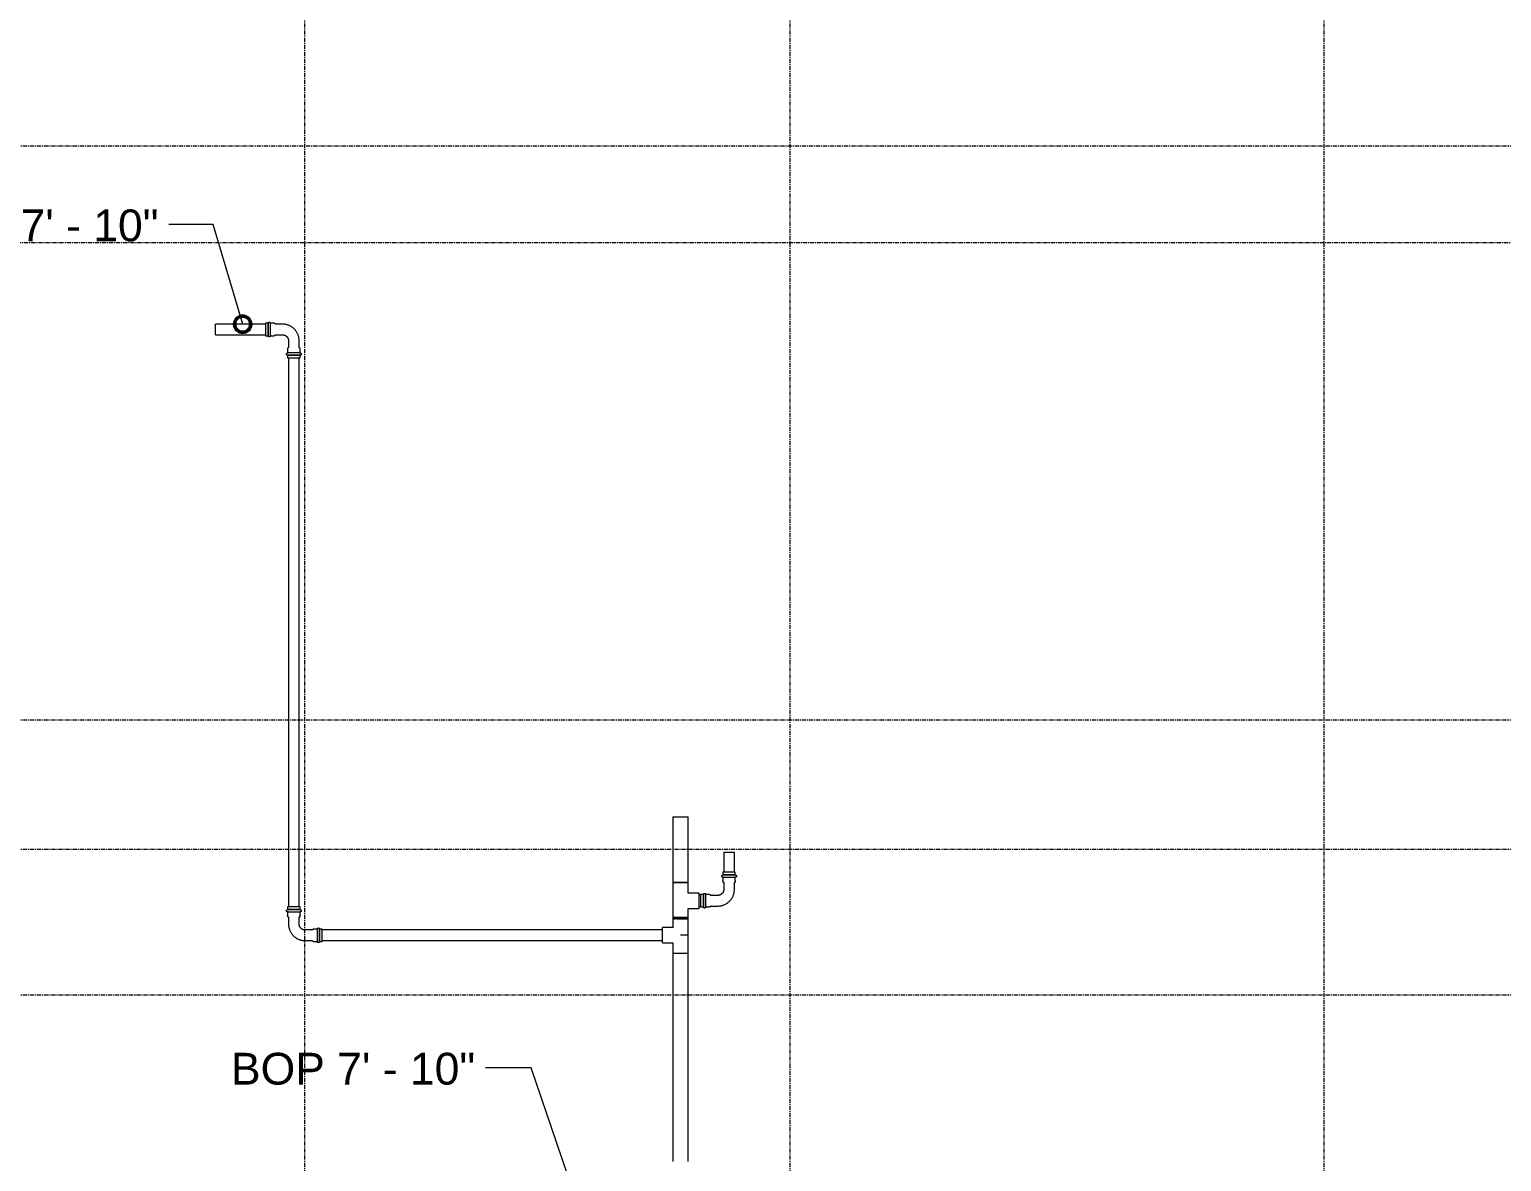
# Model space of a CAD drawing. Header units: inches. Extents: x -3679 to 241, y -496 to 1784.
# Drawn here: x -2830 to -2648, y 438.4 to 578.4 of the extents above; entities that cross this region are included whole.
import ezdxf

# ---------------------------------------------------------------- set-up
doc = ezdxf.new("R2010")
doc.units = ezdxf.units.IN
doc.header["$MEASUREMENT"] = 0
doc.linetypes.add('Grid Line', pattern=[0.875, 0.5, -0.125, 0.125, -0.125])
for name, color, linetype, lineweight in [('G-ANNO-DIMS', 251, 'Continuous', 9), ('P-PIPE', 1, 'Continuous', 9), ('S-GRID', 8, 'Continuous', 9)]:
    doc.layers.add(name, color=color, linetype=linetype, lineweight=lineweight)
doc.styles.add('Arial', font='arial.ttf', dxfattribs={"height": 3.934132})

# ---------------------------------------------------------------- blocks, each defined once
blk = doc.blocks.new('Victaulic-VicPress316-Elbow 90-45deg Style P568_P571 - Standard-V1-SECOND LEVEL')
at = {"layer": 'P-PIPE'}
for p, q in [((-0.77, 3.52), (-0.77, 3.18)), ((0.77, 3.52), (-0.77, 3.52)), ((-0.77, 3.18), (0.77, 3.18)), ((-0.77, 2.89), (-0.77, 2.44)), ((-0.77, 2.89), (0.77, 2.89)), ((-0.66, 2.28), (-0.66, 1.39)), ((0.66, 1.39), (0.66, 2.28)), ((0.77, 3.18), (0.77, 3.52)), ((0.77, 2.44), (0.77, 2.89)), ((-3.18, 0.77), (-3.52, 0.77)), ((-3.52, 0.77), (-3.52, -0.77)), ((-3.18, -0.77), (-3.18, 0.77)), ((-2.44, 0.77), (-2.89, 0.77)), ((-2.89, -0.77), (-2.89, 0.77)), ((-1.39, 0.66), (-2.28, 0.66)), ((-3.52, -0.77), (-3.18, -0.77)), ((-2.89, -0.77), (-2.44, -0.77)), ((-2.28, -0.66), (-1.39, -0.66))]:
    blk.add_line(p, q, dxfattribs=at)
at = {"layer": 'P-PIPE', "flags": 128}
for points in [[(-0.77, 2.89), (-0.77, 2.89), (-0.78, 2.89), (-0.78, 2.89), (-0.79, 2.89), (-0.8, 2.89), (-0.8, 2.89), (-0.81, 2.9), (-0.81, 2.9), (-0.82, 2.9), (-0.82, 2.9), (-0.83, 2.9), (-0.83, 2.91), (-0.84, 2.91), (-0.84, 2.91), (-0.85, 2.92), (-0.85, 2.92), (-0.86, 2.92), (-0.86, 2.93), (-0.87, 2.93), (-0.87, 2.93), (-0.87, 2.94), (-0.88, 2.94), (-0.88, 2.95), (-0.89, 2.95), (-0.89, 2.96), (-0.89, 2.96), (-0.89, 2.97), (-0.9, 2.97), (-0.9, 2.98), (-0.9, 2.98), (-0.9, 2.99), (-0.91, 2.99), (-0.91, 3), (-0.91, 3.01), (-0.91, 3.01), (-0.91, 3.02), (-0.91, 3.02), (-0.91, 3.03), (-0.91, 3.03), (-0.91, 3.04), (-0.91, 3.05), (-0.91, 3.05), (-0.91, 3.06), (-0.91, 3.06), (-0.91, 3.07), (-0.91, 3.07), (-0.91, 3.08), (-0.9, 3.09), (-0.9, 3.09), (-0.9, 3.1), (-0.9, 3.1), (-0.89, 3.11), (-0.89, 3.11), (-0.89, 3.12), (-0.88, 3.12), (-0.88, 3.13), (-0.88, 3.13), (-0.87, 3.14), (-0.87, 3.14), (-0.86, 3.14), (-0.86, 3.15), (-0.86, 3.15), (-0.85, 3.15), (-0.85, 3.16), (-0.84, 3.16), (-0.84, 3.16), (-0.83, 3.17), (-0.83, 3.17), (-0.82, 3.17), (-0.82, 3.17), (-0.81, 3.17), (-0.8, 3.18), (-0.8, 3.18), (-0.79, 3.18), (-0.79, 3.18), (-0.78, 3.18), (-0.78, 3.18), (-0.77, 3.18), (-0.77, 3.18)], [(0.77, 3.18), (0.77, 3.18), (0.76, 3.18), (0.76, 3.18), (0.76, 3.18), (0.75, 3.18), (0.74, 3.18), (0.74, 3.18), (0.73, 3.18), (0.72, 3.18), (0.71, 3.18), (0.69, 3.18), (0.68, 3.18), (0.67, 3.18), (0.65, 3.18), (0.63, 3.18), (0.61, 3.18), (0.6, 3.18), (0.58, 3.18), (0.56, 3.18), (0.53, 3.18), (0.51, 3.18), (0.49, 3.18), (0.46, 3.18), (0.44, 3.18), (0.41, 3.18), (0.39, 3.18), (0.36, 3.18), (0.33, 3.18), (0.31, 3.18), (0.28, 3.18), (0.25, 3.18), (0.22, 3.18), (0.19, 3.18), (0.16, 3.18), (0.13, 3.18), (0.1, 3.18), (0.07, 3.18), (0.04, 3.18), (0.01, 3.18), (-0.02, 3.18), (-0.05, 3.18), (-0.08, 3.18), (-0.11, 3.18), (-0.14, 3.18), (-0.17, 3.18), (-0.2, 3.18), (-0.23, 3.18), (-0.26, 3.18), (-0.29, 3.18), (-0.32, 3.18), (-0.35, 3.18), (-0.37, 3.18), (-0.4, 3.18), (-0.43, 3.18), (-0.45, 3.18), (-0.48, 3.18), (-0.5, 3.18), (-0.52, 3.18), (-0.54, 3.18), (-0.57, 3.18), (-0.59, 3.18), (-0.6, 3.18), (-0.62, 3.18), (-0.64, 3.18), (-0.66, 3.18), (-0.67, 3.18), (-0.69, 3.18), (-0.7, 3.18), (-0.71, 3.18), (-0.72, 3.18), (-0.73, 3.18), (-0.74, 3.18), (-0.75, 3.18), (-0.75, 3.18), (-0.76, 3.18), (-0.76, 3.18), (-0.77, 3.18), (-0.77, 3.18), (-0.77, 3.18)], [(-0.77, 3.18), (-0.77, 3.18), (-0.76, 3.18), (-0.76, 3.18), (-0.76, 3.18), (-0.75, 3.18), (-0.74, 3.18), (-0.74, 3.18), (-0.73, 3.18)], [(-0.77, 2.89), (-0.77, 2.89), (-0.76, 2.89), (-0.76, 2.89), (-0.76, 2.89), (-0.75, 2.89), (-0.74, 2.89), (-0.74, 2.89), (-0.73, 2.89), (-0.72, 2.89), (-0.71, 2.89), (-0.69, 2.89), (-0.68, 2.89), (-0.67, 2.89), (-0.65, 2.89), (-0.63, 2.89), (-0.61, 2.89), (-0.6, 2.89), (-0.58, 2.89), (-0.56, 2.89), (-0.53, 2.89), (-0.51, 2.89), (-0.49, 2.89), (-0.46, 2.89), (-0.44, 2.89), (-0.41, 2.89), (-0.39, 2.89), (-0.36, 2.89), (-0.33, 2.89), (-0.31, 2.89), (-0.28, 2.89), (-0.25, 2.89), (-0.22, 2.89), (-0.19, 2.89), (-0.16, 2.89), (-0.13, 2.89), (-0.1, 2.89), (-0.07, 2.89), (-0.04, 2.89), (-0.01, 2.89), (0.02, 2.89), (0.05, 2.89), (0.08, 2.89), (0.11, 2.89), (0.14, 2.89), (0.17, 2.89), (0.2, 2.89), (0.23, 2.89), (0.26, 2.89), (0.29, 2.89), (0.32, 2.89), (0.35, 2.89), (0.37, 2.89), (0.4, 2.89), (0.43, 2.89), (0.45, 2.89), (0.48, 2.89), (0.5, 2.89), (0.52, 2.89), (0.54, 2.89), (0.57, 2.89), (0.59, 2.89), (0.6, 2.89), (0.62, 2.89), (0.64, 2.89), (0.66, 2.89), (0.67, 2.89), (0.69, 2.89), (0.7, 2.89), (0.71, 2.89), (0.72, 2.89), (0.73, 2.89), (0.74, 2.89), (0.75, 2.89), (0.75, 2.89), (0.76, 2.89), (0.76, 2.89), (0.77, 2.89), (0.77, 2.89), (0.77, 2.89)], [(-0.72, 2.89), (-0.73, 2.89), (-0.74, 2.89), (-0.75, 2.89), (-0.75, 2.89), (-0.76, 2.89), (-0.76, 2.89), (-0.77, 2.89), (-0.77, 2.89), (-0.77, 2.89)], [(-0.66, 2.22), (-0.67, 2.23), (-0.67, 2.23), (-0.68, 2.24), (-0.69, 2.25), (-0.7, 2.26), (-0.7, 2.27), (-0.71, 2.27), (-0.72, 2.28), (-0.72, 2.29), (-0.73, 2.3), (-0.73, 2.31), (-0.74, 2.32), (-0.74, 2.33), (-0.75, 2.34), (-0.75, 2.35), (-0.76, 2.36), (-0.76, 2.37), (-0.76, 2.38), (-0.76, 2.39), (-0.76, 2.4), (-0.77, 2.42), (-0.77, 2.43), (-0.77, 2.44), (-0.77, 2.44)], [(0.77, 2.44), (0.77, 2.43), (0.77, 2.42), (0.76, 2.41), (0.76, 2.4), (0.76, 2.38), (0.76, 2.37), (0.76, 2.36), (0.75, 2.35), (0.75, 2.34), (0.74, 2.33), (0.74, 2.32), (0.74, 2.31), (0.73, 2.3), (0.72, 2.29), (0.72, 2.29), (0.71, 2.28), (0.71, 2.27), (0.7, 2.26), (0.69, 2.25), (0.68, 2.24), (0.68, 2.24), (0.67, 2.23), (0.66, 2.22), (0.66, 2.22)], [(0.72, 3.18), (0.73, 3.18), (0.74, 3.18), (0.75, 3.18), (0.75, 3.18), (0.76, 3.18), (0.76, 3.18), (0.77, 3.18), (0.77, 3.18), (0.77, 3.18)], [(0.77, 2.89), (0.77, 2.89), (0.76, 2.89), (0.76, 2.89), (0.76, 2.89), (0.75, 2.89), (0.74, 2.89), (0.74, 2.89), (0.73, 2.89)], [(0.77, 3.18), (0.77, 3.18), (0.78, 3.18), (0.78, 3.18), (0.79, 3.18), (0.8, 3.18), (0.8, 3.18), (0.81, 3.18), (0.81, 3.17), (0.82, 3.17), (0.82, 3.17), (0.83, 3.17), (0.83, 3.17), (0.84, 3.16), (0.84, 3.16), (0.85, 3.16), (0.85, 3.15), (0.86, 3.15), (0.86, 3.15), (0.87, 3.14), (0.87, 3.14), (0.87, 3.13), (0.88, 3.13), (0.88, 3.12), (0.89, 3.12), (0.89, 3.11), (0.89, 3.11), (0.89, 3.1), (0.9, 3.1), (0.9, 3.09), (0.9, 3.09), (0.9, 3.08), (0.91, 3.08), (0.91, 3.07), (0.91, 3.07), (0.91, 3.06), (0.91, 3.05), (0.91, 3.05), (0.91, 3.04), (0.91, 3.04), (0.91, 3.03), (0.91, 3.03), (0.91, 3.02), (0.91, 3.01), (0.91, 3.01), (0.91, 3), (0.91, 3), (0.91, 2.99), (0.9, 2.99), (0.9, 2.98), (0.9, 2.98), (0.9, 2.97), (0.89, 2.97), (0.89, 2.96), (0.89, 2.96), (0.88, 2.95), (0.88, 2.95), (0.88, 2.94), (0.87, 2.94), (0.87, 2.93), (0.86, 2.93), (0.86, 2.92), (0.86, 2.92), (0.85, 2.92), (0.85, 2.91), (0.84, 2.91), (0.84, 2.91), (0.83, 2.91), (0.83, 2.9), (0.82, 2.9), (0.82, 2.9), (0.81, 2.9), (0.8, 2.9), (0.8, 2.89), (0.79, 2.89), (0.79, 2.89), (0.78, 2.89), (0.78, 2.89), (0.77, 2.89), (0.77, 2.89)], [(-3.18, 0.77), (-3.18, 0.77), (-3.18, 0.78), (-3.18, 0.78), (-3.18, 0.79), (-3.18, 0.8), (-3.18, 0.8), (-3.18, 0.81), (-3.17, 0.81), (-3.17, 0.82), (-3.17, 0.82), (-3.17, 0.83), (-3.17, 0.83), (-3.16, 0.84), (-3.16, 0.84), (-3.16, 0.85), (-3.15, 0.85), (-3.15, 0.86), (-3.15, 0.86), (-3.14, 0.87), (-3.14, 0.87), (-3.13, 0.87), (-3.13, 0.88), (-3.12, 0.88), (-3.12, 0.89), (-3.11, 0.89), (-3.11, 0.89), (-3.1, 0.89), (-3.1, 0.9), (-3.09, 0.9), (-3.09, 0.9), (-3.08, 0.9), (-3.08, 0.91), (-3.07, 0.91), (-3.07, 0.91), (-3.06, 0.91), (-3.05, 0.91), (-3.05, 0.91), (-3.04, 0.91), (-3.04, 0.91), (-3.03, 0.91), (-3.03, 0.91), (-3.02, 0.91), (-3.01, 0.91), (-3.01, 0.91), (-3, 0.91), (-3, 0.91), (-2.99, 0.91), (-2.99, 0.9), (-2.98, 0.9), (-2.98, 0.9), (-2.97, 0.9), (-2.97, 0.89), (-2.96, 0.89), (-2.96, 0.89), (-2.95, 0.88), (-2.95, 0.88), (-2.94, 0.88), (-2.94, 0.87), (-2.93, 0.87), (-2.93, 0.86), (-2.92, 0.86), (-2.92, 0.86), (-2.92, 0.85), (-2.91, 0.85), (-2.91, 0.84), (-2.91, 0.84), (-2.91, 0.83), (-2.9, 0.83), (-2.9, 0.82), (-2.9, 0.82), (-2.9, 0.81), (-2.9, 0.8), (-2.89, 0.8), (-2.89, 0.79), (-2.89, 0.79), (-2.89, 0.78), (-2.89, 0.78), (-2.89, 0.77), (-2.89, 0.77)], [(-3.18, 0.77), (-3.18, 0.77), (-3.18, 0.76), (-3.18, 0.76), (-3.18, 0.76), (-3.18, 0.75), (-3.18, 0.74), (-3.18, 0.74), (-3.18, 0.73), (-3.18, 0.72), (-3.18, 0.71), (-3.18, 0.69), (-3.18, 0.68), (-3.18, 0.67), (-3.18, 0.65), (-3.18, 0.63), (-3.18, 0.61), (-3.18, 0.6), (-3.18, 0.58), (-3.18, 0.56), (-3.18, 0.53), (-3.18, 0.51), (-3.18, 0.49), (-3.18, 0.46), (-3.18, 0.44), (-3.18, 0.41), (-3.18, 0.39), (-3.18, 0.36), (-3.18, 0.33), (-3.18, 0.31), (-3.18, 0.28), (-3.18, 0.25), (-3.18, 0.22), (-3.18, 0.19), (-3.18, 0.16), (-3.18, 0.13), (-3.18, 0.1), (-3.18, 0.07), (-3.18, 0.04), (-3.18, 0.01), (-3.18, -0.02), (-3.18, -0.05), (-3.18, -0.08), (-3.18, -0.11), (-3.18, -0.14), (-3.18, -0.17), (-3.18, -0.2), (-3.18, -0.23), (-3.18, -0.26), (-3.18, -0.29), (-3.18, -0.32), (-3.18, -0.35), (-3.18, -0.37), (-3.18, -0.4), (-3.18, -0.43), (-3.18, -0.45), (-3.18, -0.48), (-3.18, -0.5), (-3.18, -0.52), (-3.18, -0.54), (-3.18, -0.57), (-3.18, -0.59), (-3.18, -0.6), (-3.18, -0.62), (-3.18, -0.64), (-3.18, -0.66), (-3.18, -0.67), (-3.18, -0.69), (-3.18, -0.7), (-3.18, -0.71), (-3.18, -0.72), (-3.18, -0.73), (-3.18, -0.74), (-3.18, -0.75), (-3.18, -0.75), (-3.18, -0.76), (-3.18, -0.76), (-3.18, -0.77), (-3.18, -0.77), (-3.18, -0.77)], [(-3.18, 0.72), (-3.18, 0.73), (-3.18, 0.74), (-3.18, 0.75), (-3.18, 0.75), (-3.18, 0.76), (-3.18, 0.76), (-3.18, 0.77), (-3.18, 0.77), (-3.18, 0.77)], [(-2.89, -0.77), (-2.89, -0.77), (-2.89, -0.76), (-2.89, -0.76), (-2.89, -0.76), (-2.89, -0.75), (-2.89, -0.74), (-2.89, -0.74), (-2.89, -0.73), (-2.89, -0.72), (-2.89, -0.71), (-2.89, -0.69), (-2.89, -0.68), (-2.89, -0.67), (-2.89, -0.65), (-2.89, -0.63), (-2.89, -0.61), (-2.89, -0.6), (-2.89, -0.58), (-2.89, -0.56), (-2.89, -0.53), (-2.89, -0.51), (-2.89, -0.49), (-2.89, -0.46), (-2.89, -0.44), (-2.89, -0.41), (-2.89, -0.39), (-2.89, -0.36), (-2.89, -0.33), (-2.89, -0.31), (-2.89, -0.28), (-2.89, -0.25), (-2.89, -0.22), (-2.89, -0.19), (-2.89, -0.16), (-2.89, -0.13), (-2.89, -0.1), (-2.89, -0.07), (-2.89, -0.04), (-2.89, -0.01), (-2.89, 0.02), (-2.89, 0.05), (-2.89, 0.08), (-2.89, 0.11), (-2.89, 0.14), (-2.89, 0.17), (-2.89, 0.2), (-2.89, 0.23), (-2.89, 0.26), (-2.89, 0.29), (-2.89, 0.32), (-2.89, 0.35), (-2.89, 0.37), (-2.89, 0.4), (-2.89, 0.43), (-2.89, 0.45), (-2.89, 0.48), (-2.89, 0.5), (-2.89, 0.52), (-2.89, 0.54), (-2.89, 0.57), (-2.89, 0.59), (-2.89, 0.6), (-2.89, 0.62), (-2.89, 0.64), (-2.89, 0.66), (-2.89, 0.67), (-2.89, 0.69), (-2.89, 0.7), (-2.89, 0.71), (-2.89, 0.72), (-2.89, 0.73), (-2.89, 0.74), (-2.89, 0.75), (-2.89, 0.75), (-2.89, 0.76), (-2.89, 0.76), (-2.89, 0.77), (-2.89, 0.77), (-2.89, 0.77)], [(-2.89, 0.77), (-2.89, 0.77), (-2.89, 0.76), (-2.89, 0.76), (-2.89, 0.76), (-2.89, 0.75), (-2.89, 0.74), (-2.89, 0.74), (-2.89, 0.73)], [(-2.44, 0.77), (-2.43, 0.77), (-2.42, 0.77), (-2.41, 0.76), (-2.4, 0.76), (-2.38, 0.76), (-2.37, 0.76), (-2.36, 0.76), (-2.35, 0.75), (-2.34, 0.75), (-2.33, 0.74), (-2.32, 0.74), (-2.31, 0.74), (-2.3, 0.73), (-2.29, 0.72), (-2.29, 0.72), (-2.28, 0.71), (-2.27, 0.71), (-2.26, 0.7), (-2.25, 0.69), (-2.24, 0.68), (-2.24, 0.68), (-2.23, 0.67), (-2.22, 0.66), (-2.22, 0.66)], [(-0.66, 1.39), (-0.66, 1.36), (-0.66, 1.33), (-0.66, 1.3), (-0.67, 1.28), (-0.67, 1.25), (-0.68, 1.22), (-0.69, 1.19), (-0.69, 1.16), (-0.7, 1.13), (-0.72, 1.11), (-0.73, 1.08), (-0.74, 1.05), (-0.75, 1.03), (-0.77, 1), (-0.79, 0.98), (-0.8, 0.95), (-0.82, 0.93), (-0.84, 0.91), (-0.86, 0.89), (-0.88, 0.87), (-0.9, 0.85), (-0.92, 0.83), (-0.95, 0.81), (-0.97, 0.79), (-1, 0.77), (-1.02, 0.76), (-1.05, 0.74), (-1.07, 0.73), (-1.1, 0.72), (-1.13, 0.71), (-1.15, 0.7), (-1.18, 0.69), (-1.21, 0.68), (-1.24, 0.67), (-1.27, 0.67), (-1.3, 0.66), (-1.33, 0.66), (-1.36, 0.66), (-1.39, 0.66), (-1.39, 0.66)], [(-1.39, -0.66), (-1.31, -0.66), (-1.23, -0.65), (-1.15, -0.64), (-1.07, -0.63), (-0.99, -0.62), (-0.91, -0.6), (-0.83, -0.58), (-0.75, -0.55), (-0.67, -0.53), (-0.59, -0.5), (-0.52, -0.46), (-0.45, -0.43), (-0.37, -0.39), (-0.3, -0.34), (-0.24, -0.3), (-0.17, -0.25), (-0.1, -0.2), (-0.04, -0.15), (0.02, -0.09), (0.08, -0.04), (0.13, 0.02), (0.19, 0.09), (0.24, 0.15), (0.29, 0.22), (0.33, 0.29), (0.38, 0.35), (0.42, 0.43), (0.45, 0.5), (0.49, 0.57), (0.52, 0.65), (0.55, 0.73), (0.57, 0.81), (0.59, 0.88), (0.61, 0.96), (0.63, 1.04), (0.64, 1.13), (0.65, 1.21), (0.65, 1.29), (0.66, 1.37), (0.66, 1.39)], [(-3.18, -0.77), (-3.18, -0.77), (-3.18, -0.76), (-3.18, -0.76), (-3.18, -0.76), (-3.18, -0.75), (-3.18, -0.74), (-3.18, -0.74), (-3.18, -0.73)], [(-2.89, -0.77), (-2.89, -0.77), (-2.89, -0.78), (-2.89, -0.78), (-2.89, -0.79), (-2.89, -0.8), (-2.89, -0.8), (-2.9, -0.81), (-2.9, -0.81), (-2.9, -0.82), (-2.9, -0.82), (-2.9, -0.83), (-2.91, -0.83), (-2.91, -0.84), (-2.91, -0.84), (-2.92, -0.85), (-2.92, -0.85), (-2.92, -0.86), (-2.93, -0.86), (-2.93, -0.87), (-2.93, -0.87), (-2.94, -0.87), (-2.94, -0.88), (-2.95, -0.88), (-2.95, -0.89), (-2.96, -0.89), (-2.96, -0.89), (-2.97, -0.89), (-2.97, -0.9), (-2.98, -0.9), (-2.98, -0.9), (-2.99, -0.9), (-2.99, -0.91), (-3, -0.91), (-3.01, -0.91), (-3.01, -0.91), (-3.02, -0.91), (-3.02, -0.91), (-3.03, -0.91), (-3.03, -0.91), (-3.04, -0.91), (-3.05, -0.91), (-3.05, -0.91), (-3.06, -0.91), (-3.06, -0.91), (-3.07, -0.91), (-3.07, -0.91), (-3.08, -0.91), (-3.09, -0.9), (-3.09, -0.9), (-3.1, -0.9), (-3.1, -0.9), (-3.11, -0.89), (-3.11, -0.89), (-3.12, -0.89), (-3.12, -0.88), (-3.13, -0.88), (-3.13, -0.88), (-3.14, -0.87), (-3.14, -0.87), (-3.14, -0.86), (-3.15, -0.86), (-3.15, -0.86), (-3.15, -0.85), (-3.16, -0.85), (-3.16, -0.84), (-3.16, -0.84), (-3.17, -0.83), (-3.17, -0.83), (-3.17, -0.82), (-3.17, -0.82), (-3.17, -0.81), (-3.18, -0.8), (-3.18, -0.8), (-3.18, -0.79), (-3.18, -0.79), (-3.18, -0.78), (-3.18, -0.78), (-3.18, -0.77), (-3.18, -0.77)], [(-2.89, -0.72), (-2.89, -0.73), (-2.89, -0.74), (-2.89, -0.75), (-2.89, -0.75), (-2.89, -0.76), (-2.89, -0.76), (-2.89, -0.77), (-2.89, -0.77), (-2.89, -0.77)], [(-2.22, -0.66), (-2.23, -0.67), (-2.23, -0.67), (-2.24, -0.68), (-2.25, -0.69), (-2.26, -0.7), (-2.27, -0.7), (-2.27, -0.71), (-2.28, -0.72), (-2.29, -0.72), (-2.3, -0.73), (-2.31, -0.73), (-2.32, -0.74), (-2.33, -0.74), (-2.34, -0.75), (-2.35, -0.75), (-2.36, -0.76), (-2.37, -0.76), (-2.38, -0.76), (-2.39, -0.76), (-2.4, -0.76), (-2.42, -0.77), (-2.43, -0.77), (-2.44, -0.77), (-2.44, -0.77)]]:
    blk.add_lwpolyline(points, dxfattribs=at)

msp = doc.modelspace()

# ---------------------------------------------------------------- linework, layer by layer
at = {"layer": 'G-ANNO-DIMS'}
for p, q in [((-2807.27, 554.25), (-2812.75, 554.25)), ((-2803.62, 541.93), (-2807.27, 554.25)), ((-2767.97, 449.96), (-2773.61, 449.96)), ((-2763.49, 436.79), (-2767.97, 449.96))]:
    msp.add_line(p, q, dxfattribs=at)
at = {"layer": 'G-ANNO-DIMS', "lineweight": 50}
msp.add_circle((-2803.62, 541.93), 1, dxfattribs=at)
at = {"layer": 'P-PIPE'}
for p, q in [((-2800.82, 541.93), (-2807, 541.93)), ((-2807, 540.62), (-2807, 541.93)), ((-2807, 540.62), (-2800.82, 540.62)), ((-2797.96, 537.76), (-2797.96, 469.88)), ((-2796.65, 469.88), (-2796.65, 537.76)), ((-2750.45, 481), (-2750.45, 472.88)), ((-2750.45, 481), (-2748.55, 481)), ((-2748.55, 472.88), (-2748.55, 481)), ((-2744.16, 476.64), (-2744.16, 474.16)), ((-2744.16, 476.64), (-2742.84, 476.64)), ((-2742.84, 474.16), (-2742.84, 476.64)), ((-2750.45, 472.88), (-2750.45, 468.39)), ((-2750.45, 472.88), (-2748.55, 472.88)), ((-2750.17, 472.88), (-2750.32, 472.88)), ((-2749.98, 472.88), (-2750.17, 472.88)), ((-2749.75, 472.88), (-2749.97, 472.88)), ((-2749.25, 472.88), (-2749.75, 472.88)), ((-2749.02, 472.88), (-2749.25, 472.88)), ((-2748.83, 472.88), (-2749.02, 472.88)), ((-2748.68, 472.88), (-2748.83, 472.88)), ((-2748.55, 471.59), (-2748.55, 472.88)), ((-2747.26, 471.59), (-2748.55, 471.59)), ((-2747.26, 471.59), (-2747.26, 469.68)), ((-2747.01, 471.3), (-2747.26, 471.45)), ((-2748.55, 468.39), (-2748.55, 469.68)), ((-2748.55, 469.68), (-2747.26, 469.68)), ((-2747.26, 469.82), (-2747.01, 469.97)), ((-2750.45, 468.6), (-2750.45, 467.31)), ((-2750.45, 468.6), (-2749.5, 468.6)), ((-2750.43, 468.39), (-2750.45, 468.39)), ((-2750.45, 468.39), (-2750.45, 467.27)), ((-2750.34, 468.39), (-2750.42, 468.39)), ((-2750.18, 468.39), (-2750.31, 468.39)), ((-2750.31, 468.39), (-2750.18, 468.39)), ((-2749.98, 468.39), (-2750.16, 468.39)), ((-2749.76, 468.39), (-2749.96, 468.39)), ((-2749.96, 468.39), (-2749.76, 468.39)), ((-2749.52, 468.39), (-2749.74, 468.39)), ((-2749.74, 468.39), (-2749.52, 468.39)), ((-2748.55, 468.39), (-2749.5, 468.39)), ((-2749.5, 468.39), (-2749.25, 468.39)), ((-2749.48, 468.6), (-2749.26, 468.6)), ((-2749.25, 468.39), (-2749.02, 468.39)), ((-2749.24, 468.6), (-2749.04, 468.6)), ((-2749.02, 468.6), (-2748.84, 468.6)), ((-2749.02, 468.39), (-2748.83, 468.39)), ((-2748.83, 468.39), (-2748.68, 468.39)), ((-2748.82, 468.6), (-2748.69, 468.6)), ((-2748.66, 468.6), (-2748.58, 468.6)), ((-2748.57, 468.6), (-2748.55, 468.6)), ((-2748.55, 464.12), (-2748.55, 468.6)), ((-2748.55, 438.38), (-2748.55, 468.39)), ((-2751.74, 467.02), (-2793.78, 467.02)), ((-2750.45, 467.31), (-2751.74, 467.31)), ((-2751.74, 465.41), (-2751.74, 467.31)), ((-2749.25, 466.36), (-2749.5, 466.36)), ((-2749.02, 466.36), (-2749.25, 466.36)), ((-2748.83, 466.36), (-2749.02, 466.36)), ((-2748.68, 466.36), (-2748.83, 466.36)), ((-2793.78, 465.7), (-2751.74, 465.7)), ((-2751.74, 465.41), (-2750.45, 465.41)), ((-2750.45, 465.44), (-2750.45, 438.38)), ((-2750.45, 465.41), (-2750.45, 464.12)), ((-2748.55, 464.12), (-2750.45, 464.12))]:
    msp.add_line(p, q, dxfattribs=at)
at = {"layer": 'S-GRID', "linetype": 'Grid Line'}
for p, q in [((-2796, 1771.74), (-2796, -484.26)), ((-2736, 1771.74), (-2736, -484.26)), ((-2670, 1771.74), (-2670, -484.26)), ((-3666.39, 564), (228, 564)), ((228, 552), (-3666.39, 552)), ((-3666.39, 493), (228, 493)), ((-3666.39, 477), (228, 477)), ((-3666.39, 459), (228, 459))]:
    msp.add_line(p, q, dxfattribs=at)

# ---------------------------------------------------------------- block references
at = {"layer": 'P-PIPE'}
for p, rotation in [((-2797.3, 541.28), 90), ((-2797.3, 466.36), 270)]:
    msp.add_blockref('Victaulic-VicPress316-Elbow 90-45deg Style P568_P571 - Standard-V1-SECOND LEVEL', p, dxfattribs=dict(at, rotation=rotation))
msp.add_blockref('Victaulic-VicPress316-Elbow 90-45deg Style P568_P571 - Standard-V1-SECOND LEVEL', (-2743.5, 470.64), dxfattribs=at)

# ---------------------------------------------------------------- texts
at = {"layer": 'G-ANNO-DIMS', "char_height": 3.9341, "width": 35.952, "attachment_point": 1, "line_spacing_factor": 0.938532, "style": 'Arial'}
for insert in [(-2844.21, 556.12), (-2805.07, 451.83)]:
    msp.add_mtext('BOP 7\' - 10"', dxfattribs=dict(at, insert=insert))

doc.saveas('drawing.dxf')
